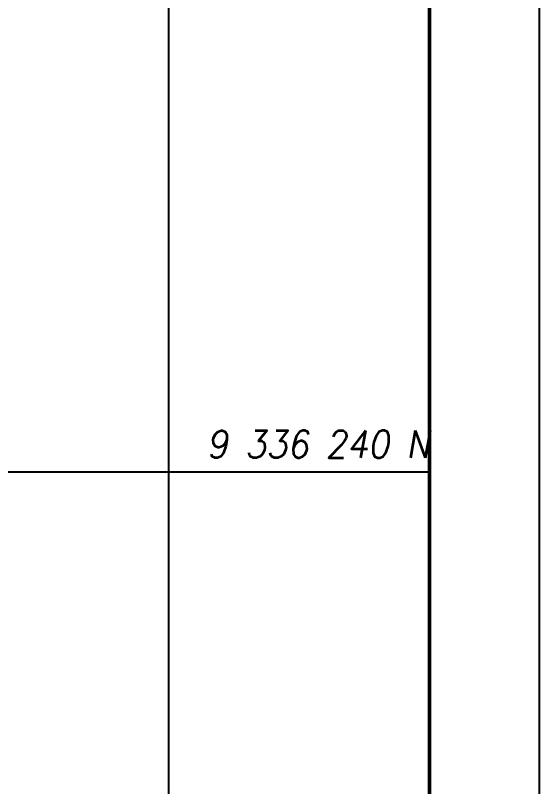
# Model space of a CAD drawing. Header units: metres. Extents: x 278764 to 279387, y 9336025 to 9336772.
# Drawn here: x 279348.9 to 279387, y 9336217.1 to 9336273.2 of the extents above; entities that cross this region are included whole.
import ezdxf
from ezdxf.enums import TextEntityAlignment as Align

# ---------------------------------------------------------------- set-up
doc = ezdxf.new("R2010")
doc.units = ezdxf.units.M
doc.layers.add('Cuadricula Coordenadas', color=5, linetype='Continuous')
doc.layers.add('MARCO', color=6, linetype='Continuous', lineweight=50)
doc.styles.add('Coordenadas', font='romans', dxfattribs={"width": 0.9, "height": 2})

msp = doc.modelspace()

# ---------------------------------------------------------------- linework, layer by layer
at = {"layer": 'Cuadricula Coordenadas', "color": 8}
for p, q in [((279360, 9336032.97064418), (279360, 9336353.370644178)), ((279157.3600005471, 9336240), (279378.9600005468, 9336240))]:
    msp.add_line(p, q, dxfattribs=at)
at = {"layer": 'Defpoints'}
msp.add_lwpolyline([(279386.9600005468, 9336361.370644178), (279149.3600005472, 9336361.370644178), (279149.3600005472, 9336024.97064418), (279386.9600005468, 9336024.97064418)], close=True, dxfattribs=at)
at = {"layer": 'MARCO', "color": 7}
msp.add_lwpolyline([(279378.9600005468, 9336353.370644178), (279157.3600005472, 9336353.370644178), (279157.3600005472, 9336032.97064418), (279378.9600005468, 9336032.97064418)], close=True, dxfattribs=at)

# ---------------------------------------------------------------- texts
at = {"layer": 'Cuadricula Coordenadas', "color": 7, "style": 'Coordenadas', "oblique": 10, "width": 0.9}
msp.add_text(' 9 336 240 N', height=2, dxfattribs=at).set_placement((279378.9600005468, 9336242), align=Align.MIDDLE_RIGHT)

doc.saveas('drawing.dxf')
